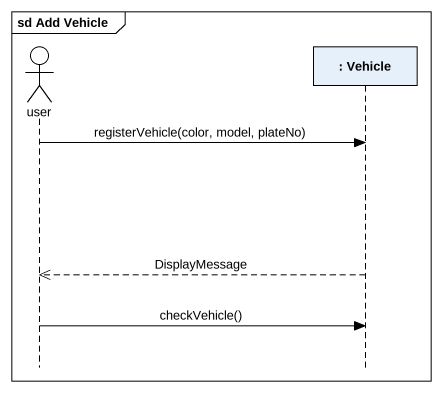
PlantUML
@startuml
mainframe sd Add Vehicle
hide footbox
actor user
participant ": Vehicle" as Vehicle

user -> Vehicle : registerVehicle(color, model, plateNo)
Vehicle -->> user : DisplayMessage
user -> Vehicle : checkVehicle()
@enduml
